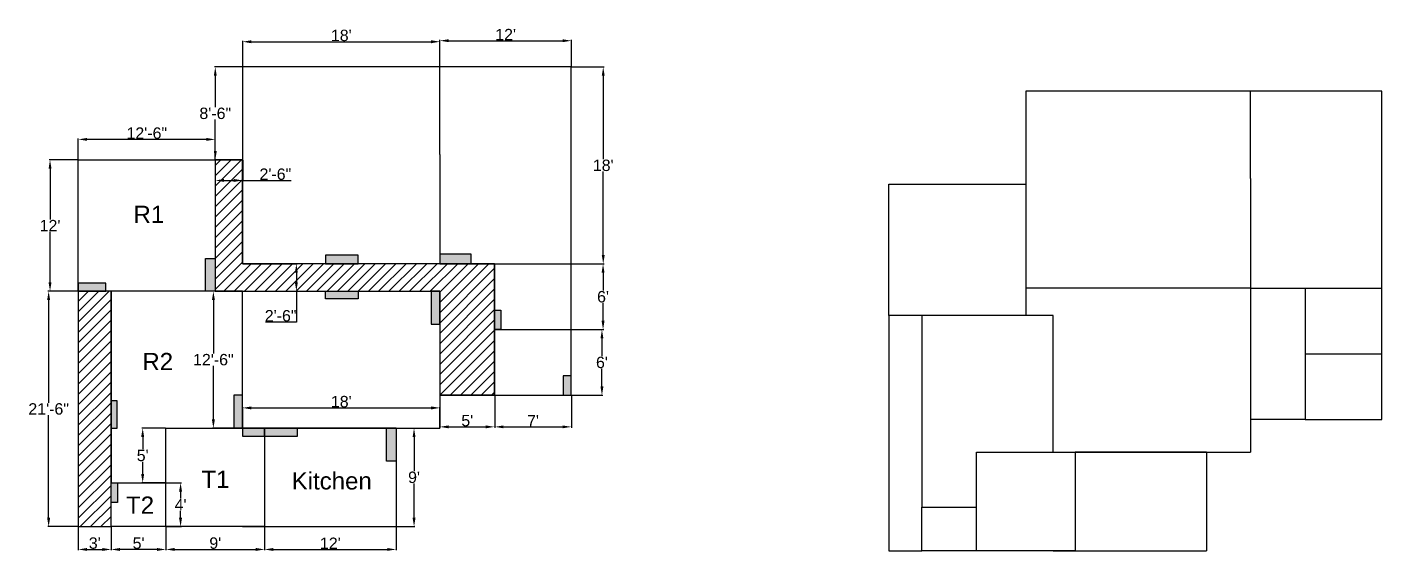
# Model space of a CAD drawing. Header units: feet. Extents: x 122 to 11882, y 109 to 909.
# Drawn here: x 122 to 1606, y 109 to 683 of the extents above; entities that cross this region are included whole.
import ezdxf

# ---------------------------------------------------------------- set-up
doc = ezdxf.new("R2010")
doc.units = ezdxf.units.FT
doc.header["$MEASUREMENT"] = 0
doc.styles.get("Standard").update_dxf_attribs({"font": 'arial.ttf'})
doc.dimstyles.new('base', dxfattribs={"dimscale": 5, "dimtxt": 2.5, "dimasz": 1.9375, "dimexe": 0.18, "dimexo": 0.0625, "dimgap": 0.09, "dimtad": 1, "dimtih": 1, "dimtoh": 1, "dimzin": 0, "dimdsep": 46, "dimlunit": 4, "dimtxsty": 'Standard', "dimcen": 0.09, "dimclrd": 3, "dimclre": 2, "dimclrt": 4, "dimadec": 0, "dimazin": 0, "dimtfac": 1, "dimtofl": 0, "dimtmove": 0, "dimatfit": 3, "dimfxl": 1, "dimtfillclr": 1, "dimtolj": 1, "dimtzin": 0, "dimarcsym": 0})

# ---------------------------------------------------------------- blocks, each defined once
blk = doc.blocks.new('*D70')
at = {"color": 2, "lineweight": -2, "transparency": 16777216}
for p, q in [((357.8, 639.9), (357.8, 668.1)), ((573.8, 639.9), (573.8, 668.1))]:
    blk.add_line(p, q, dxfattribs=at)
at = {"color": 3, "lineweight": -2, "transparency": 16777216}
blk.add_line((367.4, 667.2), (564.1, 667.2), dxfattribs=at)
at = {"color": 3, "transparency": 16777216}
for points in [[(367.4, 668.8), (367.4, 665.5), (357.8, 667.2)], [(564.1, 668.8), (564.1, 665.5), (573.8, 667.2)]]:
    blk.add_solid(points, dxfattribs=at)
at = {"layer": 'Defpoints', "color": 0, "transparency": 16777216}
for p in [(573.8, 667.2), (357.8, 639.6), (573.8, 639.6)]:
    blk.add_point(p, dxfattribs=at)
at = {"color": 4, "transparency": 16777216, "insert": (465.8, 674), "char_height": 12.5, "attachment_point": 5}
blk.add_mtext("\\A1;18'", dxfattribs=at)
blk = doc.blocks.new('*D71')
at = {"color": 2, "lineweight": -2, "transparency": 16777216}
for p, q in [((573.8, 639.9), (573.8, 669.2)), ((717.8, 639.9), (717.8, 669.2))]:
    blk.add_line(p, q, dxfattribs=at)
at = {"color": 3, "lineweight": -2, "transparency": 16777216}
blk.add_line((583.4, 668.3), (708.1, 668.3), dxfattribs=at)
at = {"color": 3, "transparency": 16777216}
for points in [[(583.4, 669.9), (583.4, 666.7), (573.8, 668.3)], [(708.1, 669.9), (708.1, 666.7), (717.8, 668.3)]]:
    blk.add_solid(points, dxfattribs=at)
at = {"layer": 'Defpoints', "color": 0, "transparency": 16777216}
for p in [(717.8, 668.3), (573.8, 639.6), (717.8, 639.6)]:
    blk.add_point(p, dxfattribs=at)
at = {"color": 4, "transparency": 16777216, "insert": (645.8, 675), "char_height": 12.5, "attachment_point": 5}
blk.add_mtext("\\A1;12'", dxfattribs=at)
blk = doc.blocks.new('*D72')
at = {"color": 2, "lineweight": -2, "transparency": 16777216}
for p, q in [((718.1, 639.6), (753.6, 639.6)), ((718.1, 423.6), (753.6, 423.6))]:
    blk.add_line(p, q, dxfattribs=at)
at = {"color": 3, "lineweight": -2, "transparency": 16777216}
for p, q in [((752.7, 629.9), (752.7, 538.4)), ((752.7, 433.3), (752.7, 524.8))]:
    blk.add_line(p, q, dxfattribs=at)
at = {"color": 3, "transparency": 16777216}
for points in [[(751.1, 629.9), (754.3, 629.9), (752.7, 639.6)], [(751.1, 433.3), (754.3, 433.3), (752.7, 423.6)]]:
    blk.add_solid(points, dxfattribs=at)
at = {"layer": 'Defpoints', "color": 0, "transparency": 16777216}
for p in [(717.8, 639.6), (717.8, 423.6), (752.7, 423.6)]:
    blk.add_point(p, dxfattribs=at)
at = {"color": 4, "transparency": 16777216, "insert": (752.7, 531.6), "char_height": 12.5, "attachment_point": 5}
blk.add_mtext("\\A1;18'", dxfattribs=at)
blk = doc.blocks.new('*D73')
at = {"color": 2, "lineweight": -2, "transparency": 16777216}
for p, q in [((718.1, 423.6), (753.4, 423.6)), ((718.1, 351.6), (753.4, 351.6))]:
    blk.add_line(p, q, dxfattribs=at)
at = {"color": 3, "lineweight": -2, "transparency": 16777216}
for p, q in [((752.5, 413.9), (752.5, 394.4)), ((752.5, 361.3), (752.5, 380.8))]:
    blk.add_line(p, q, dxfattribs=at)
at = {"color": 3, "transparency": 16777216}
for points in [[(750.9, 413.9), (754.1, 413.9), (752.5, 423.6)], [(750.9, 361.3), (754.1, 361.3), (752.5, 351.6)]]:
    blk.add_solid(points, dxfattribs=at)
at = {"layer": 'Defpoints', "color": 0, "transparency": 16777216}
for p in [(717.8, 423.6), (717.8, 351.6), (752.5, 351.6)]:
    blk.add_point(p, dxfattribs=at)
at = {"color": 4, "transparency": 16777216, "insert": (752.5, 387.6), "char_height": 12.5, "attachment_point": 5}
blk.add_mtext("\\A1;6'", dxfattribs=at)
blk = doc.blocks.new('*D74')
at = {"color": 2, "lineweight": -2, "transparency": 16777216}
for p, q in [((718.1, 351.6), (752.2, 351.6)), ((718.1, 279.6), (752.2, 279.6))]:
    blk.add_line(p, q, dxfattribs=at)
at = {"color": 3, "lineweight": -2, "transparency": 16777216}
for p, q in [((751.3, 341.9), (751.3, 322.4)), ((751.3, 289.3), (751.3, 308.8))]:
    blk.add_line(p, q, dxfattribs=at)
at = {"color": 3, "transparency": 16777216}
for points in [[(749.7, 341.9), (752.9, 341.9), (751.3, 351.6)], [(749.7, 289.3), (752.9, 289.3), (751.3, 279.6)]]:
    blk.add_solid(points, dxfattribs=at)
at = {"layer": 'Defpoints', "color": 0, "transparency": 16777216}
for p in [(717.8, 351.6), (717.8, 279.6), (751.3, 279.6)]:
    blk.add_point(p, dxfattribs=at)
at = {"color": 4, "transparency": 16777216, "insert": (751.3, 315.6), "char_height": 12.5, "attachment_point": 5}
blk.add_mtext("\\A1;6'", dxfattribs=at)
blk = doc.blocks.new('*D75')
at = {"color": 2, "lineweight": -2, "transparency": 16777216}
for p, q in [((633.8, 279.3), (633.8, 244.1)), ((717.8, 279.3), (717.8, 244.1))]:
    blk.add_line(p, q, dxfattribs=at)
at = {"color": 3, "lineweight": -2, "transparency": 16777216}
blk.add_line((643.4, 245), (708.1, 245), dxfattribs=at)
at = {"color": 3, "transparency": 16777216}
for points in [[(643.4, 246.6), (643.4, 243.4), (633.8, 245)], [(708.1, 246.6), (708.1, 243.4), (717.8, 245)]]:
    blk.add_solid(points, dxfattribs=at)
at = {"layer": 'Defpoints', "color": 0, "transparency": 16777216}
for p in [(633.8, 279.6), (717.8, 279.6), (717.8, 245)]:
    blk.add_point(p, dxfattribs=at)
at = {"color": 4, "transparency": 16777216, "insert": (675.8, 251.7), "char_height": 12.5, "attachment_point": 5}
blk.add_mtext("\\A1;7'", dxfattribs=at)
blk = doc.blocks.new('*D76')
at = {"color": 2, "lineweight": -2, "transparency": 16777216}
for p, q in [((357.4, 639.6), (326.9, 639.6)), ((357.4, 537.6), (326.9, 537.6))]:
    blk.add_line(p, q, dxfattribs=at)
at = {"color": 3, "lineweight": -2, "transparency": 16777216}
for p, q in [((327.8, 629.9), (327.8, 595.4)), ((327.8, 547.3), (327.8, 581.8))]:
    blk.add_line(p, q, dxfattribs=at)
at = {"color": 3, "transparency": 16777216}
for points in [[(326.2, 629.9), (329.4, 629.9), (327.8, 639.6)], [(326.2, 547.3), (329.4, 547.3), (327.8, 537.6)]]:
    blk.add_solid(points, dxfattribs=at)
at = {"layer": 'Defpoints', "color": 0, "transparency": 16777216}
for p in [(357.8, 639.6), (327.8, 537.6), (357.8, 537.6)]:
    blk.add_point(p, dxfattribs=at)
at = {"color": 4, "transparency": 16777216, "insert": (327.8, 588.6), "char_height": 12.5, "attachment_point": 5}
blk.add_mtext('\\A1;8\'-6"', dxfattribs=at)
blk = doc.blocks.new('*D77')
at = {"color": 2, "lineweight": -2, "transparency": 16777216}
for p, q in [((177.4, 537.6), (145.9, 537.6)), ((177.4, 393.6), (145.9, 393.6))]:
    blk.add_line(p, q, dxfattribs=at)
at = {"color": 3, "lineweight": -2, "transparency": 16777216}
for p, q in [((146.8, 527.9), (146.8, 472.3)), ((146.8, 403.3), (146.8, 458.9))]:
    blk.add_line(p, q, dxfattribs=at)
at = {"color": 3, "transparency": 16777216}
for points in [[(145.2, 527.9), (148.4, 527.9), (146.8, 537.6)], [(145.2, 403.3), (148.4, 403.3), (146.8, 393.6)]]:
    blk.add_solid(points, dxfattribs=at)
at = {"layer": 'Defpoints', "color": 0, "transparency": 16777216}
for p in [(177.8, 537.6), (146.8, 393.6), (177.8, 393.6)]:
    blk.add_point(p, dxfattribs=at)
at = {"color": 4, "transparency": 16777216, "insert": (146.8, 465.6), "char_height": 12.5, "attachment_point": 5}
blk.add_mtext("\\A1;12'", dxfattribs=at)
blk = doc.blocks.new('*D78')
at = {"color": 2, "lineweight": -2, "transparency": 16777216}
for p, q in [((177.8, 537.9), (177.8, 561)), ((327.8, 537.9), (327.8, 561))]:
    blk.add_line(p, q, dxfattribs=at)
at = {"color": 3, "lineweight": -2, "transparency": 16777216}
blk.add_line((318.1, 560.1), (187.4, 560.1), dxfattribs=at)
at = {"color": 3, "transparency": 16777216}
for points in [[(187.4, 561.7), (187.4, 558.5), (177.8, 560.1)], [(318.1, 561.7), (318.1, 558.5), (327.8, 560.1)]]:
    blk.add_solid(points, dxfattribs=at)
at = {"layer": 'Defpoints', "color": 0, "transparency": 16777216}
for p in [(177.8, 560.1), (177.8, 537.6), (327.8, 537.6)]:
    blk.add_point(p, dxfattribs=at)
at = {"color": 4, "transparency": 16777216, "insert": (252.8, 566.9), "char_height": 12.5, "attachment_point": 5}
blk.add_mtext('\\A1;12\'-6"', dxfattribs=at)
blk = doc.blocks.new('*D79')
at = {"color": 2, "lineweight": -2, "transparency": 16777216}
for p, q in [((177.4, 393.6), (144.4, 393.6)), ((177.4, 135.6), (144.4, 135.6))]:
    blk.add_line(p, q, dxfattribs=at)
at = {"color": 3, "lineweight": -2, "transparency": 16777216}
for p, q in [((145.3, 383.9), (145.3, 271.4)), ((145.3, 145.3), (145.3, 257.8))]:
    blk.add_line(p, q, dxfattribs=at)
at = {"color": 3, "transparency": 16777216}
for points in [[(143.6, 383.9), (146.9, 383.9), (145.3, 393.6)], [(143.6, 145.3), (146.9, 145.3), (145.3, 135.6)]]:
    blk.add_solid(points, dxfattribs=at)
at = {"layer": 'Defpoints', "color": 0, "transparency": 16777216}
for p in [(177.8, 393.6), (145.3, 135.6), (177.8, 135.6)]:
    blk.add_point(p, dxfattribs=at)
at = {"color": 4, "transparency": 16777216, "insert": (145.3, 264.6), "char_height": 12.5, "attachment_point": 5}
blk.add_mtext('\\A1;21\'-6"', dxfattribs=at)
blk = doc.blocks.new('*D80')
at = {"color": 2, "lineweight": -2, "transparency": 16777216}
for p, q in [((357.4, 393.6), (324.8, 393.6)), ((357.4, 243.6), (324.8, 243.6))]:
    blk.add_line(p, q, dxfattribs=at)
at = {"color": 3, "lineweight": -2, "transparency": 16777216}
for p, q in [((325.7, 383.9), (325.7, 325.4)), ((325.7, 253.3), (325.7, 311.8))]:
    blk.add_line(p, q, dxfattribs=at)
at = {"color": 3, "transparency": 16777216}
for points in [[(324.1, 383.9), (327.4, 383.9), (325.7, 393.6)], [(324.1, 253.3), (327.4, 253.3), (325.7, 243.6)]]:
    blk.add_solid(points, dxfattribs=at)
at = {"layer": 'Defpoints', "color": 0, "transparency": 16777216}
for p in [(357.8, 393.6), (325.7, 243.6), (357.8, 243.6)]:
    blk.add_point(p, dxfattribs=at)
at = {"color": 4, "transparency": 16777216, "insert": (325.7, 318.6), "char_height": 12.5, "attachment_point": 5}
blk.add_mtext('\\A1;12\'-6"', dxfattribs=at)
blk = doc.blocks.new('*D81')
at = {"color": 2, "lineweight": -2, "transparency": 16777216}
for p, q in [((273.4, 243.6), (247.4, 243.6)), ((273.4, 183.6), (247.4, 183.6))]:
    blk.add_line(p, q, dxfattribs=at)
at = {"color": 3, "lineweight": -2, "transparency": 16777216}
for p, q in [((248.3, 233.9), (248.3, 220.4)), ((248.3, 193.3), (248.3, 206.8))]:
    blk.add_line(p, q, dxfattribs=at)
at = {"color": 3, "transparency": 16777216}
for points in [[(246.6, 233.9), (249.9, 233.9), (248.3, 243.6)], [(246.6, 193.3), (249.9, 193.3), (248.3, 183.6)]]:
    blk.add_solid(points, dxfattribs=at)
at = {"layer": 'Defpoints', "color": 0, "transparency": 16777216}
for p in [(273.8, 243.6), (248.3, 183.6), (273.8, 183.6)]:
    blk.add_point(p, dxfattribs=at)
at = {"color": 4, "transparency": 16777216, "insert": (248.3, 213.6), "char_height": 12.5, "attachment_point": 5}
blk.add_mtext("\\A1;5'", dxfattribs=at)
blk = doc.blocks.new('*D82')
at = {"color": 2, "lineweight": -2, "transparency": 16777216}
for p, q in [((213.8, 135.3), (213.8, 109.7)), ((273.8, 135.3), (273.8, 109.7))]:
    blk.add_line(p, q, dxfattribs=at)
at = {"color": 3, "lineweight": -2, "transparency": 16777216}
blk.add_line((264.1, 110.6), (223.4, 110.6), dxfattribs=at)
at = {"color": 3, "transparency": 16777216}
for points in [[(223.4, 112.2), (223.4, 109), (213.8, 110.6)], [(264.1, 112.2), (264.1, 109), (273.8, 110.6)]]:
    blk.add_solid(points, dxfattribs=at)
at = {"layer": 'Defpoints', "color": 0, "transparency": 16777216}
for p in [(213.8, 135.6), (273.8, 135.6), (213.8, 110.6)]:
    blk.add_point(p, dxfattribs=at)
at = {"color": 4, "transparency": 16777216, "insert": (243.8, 117.4), "char_height": 12.5, "attachment_point": 5}
blk.add_mtext("\\A1;5'", dxfattribs=at)
blk = doc.blocks.new('*D83')
at = {"color": 2, "lineweight": -2, "transparency": 16777216}
for p, q in [((177.8, 135.3), (177.8, 109.7)), ((213.8, 135.3), (213.8, 109.7))]:
    blk.add_line(p, q, dxfattribs=at)
at = {"color": 3, "lineweight": -2, "transparency": 16777216}
blk.add_line((187.4, 110.6), (204.1, 110.6), dxfattribs=at)
at = {"color": 3, "transparency": 16777216}
for points in [[(187.4, 112.2), (187.4, 109), (177.8, 110.6)], [(204.1, 112.2), (204.1, 109), (213.8, 110.6)]]:
    blk.add_solid(points, dxfattribs=at)
at = {"layer": 'Defpoints', "color": 0, "transparency": 16777216}
for p in [(177.8, 135.6), (213.8, 135.6), (213.8, 110.6)]:
    blk.add_point(p, dxfattribs=at)
at = {"color": 4, "transparency": 16777216, "insert": (195.8, 117.5), "char_height": 12.5, "attachment_point": 5}
blk.add_mtext("\\A1;3'", dxfattribs=at)
blk = doc.blocks.new('*D84')
at = {"color": 2, "lineweight": -2, "transparency": 16777216}
for p, q in [((274.1, 183.6), (290.7, 183.6)), ((274.1, 135.6), (290.7, 135.6))]:
    blk.add_line(p, q, dxfattribs=at)
at = {"color": 3, "lineweight": -2, "transparency": 16777216}
for p, q in [((289.8, 173.9), (289.8, 166.3)), ((289.8, 145.3), (289.8, 152.9))]:
    blk.add_line(p, q, dxfattribs=at)
at = {"color": 3, "transparency": 16777216}
for points in [[(288.1, 173.9), (291.4, 173.9), (289.8, 183.6)], [(288.1, 145.3), (291.4, 145.3), (289.8, 135.6)]]:
    blk.add_solid(points, dxfattribs=at)
at = {"layer": 'Defpoints', "color": 0, "transparency": 16777216}
for p in [(273.8, 183.6), (273.8, 135.6), (289.8, 135.6)]:
    blk.add_point(p, dxfattribs=at)
at = {"color": 4, "transparency": 16777216, "insert": (289.8, 159.6), "char_height": 12.5, "attachment_point": 5}
blk.add_mtext("\\A1;4'", dxfattribs=at)
blk = doc.blocks.new('*D85')
at = {"color": 2, "lineweight": -2, "transparency": 16777216}
for p, q in [((273.8, 135.3), (273.8, 109.7)), ((381.8, 135.3), (381.8, 109.7))]:
    blk.add_line(p, q, dxfattribs=at)
at = {"color": 3, "lineweight": -2, "transparency": 16777216}
blk.add_line((283.4, 110.6), (372.1, 110.6), dxfattribs=at)
at = {"color": 3, "transparency": 16777216}
for points in [[(283.4, 112.3), (283.4, 109), (273.8, 110.6)], [(372.1, 112.3), (372.1, 109), (381.8, 110.6)]]:
    blk.add_solid(points, dxfattribs=at)
at = {"layer": 'Defpoints', "color": 0, "transparency": 16777216}
for p in [(273.8, 135.6), (381.8, 135.6), (381.8, 110.6)]:
    blk.add_point(p, dxfattribs=at)
at = {"color": 4, "transparency": 16777216, "insert": (327.8, 117.5), "char_height": 12.5, "attachment_point": 5}
blk.add_mtext("\\A1;9'", dxfattribs=at)
blk = doc.blocks.new('*D86')
at = {"color": 2, "lineweight": -2, "transparency": 16777216}
for p, q in [((381.8, 135.3), (381.8, 109.7)), ((525.8, 135.3), (525.8, 109.7))]:
    blk.add_line(p, q, dxfattribs=at)
at = {"color": 3, "lineweight": -2, "transparency": 16777216}
blk.add_line((391.4, 110.6), (516.1, 110.6), dxfattribs=at)
at = {"color": 3, "transparency": 16777216}
for points in [[(391.4, 112.2), (391.4, 109), (381.8, 110.6)], [(516.1, 112.2), (516.1, 109), (525.8, 110.6)]]:
    blk.add_solid(points, dxfattribs=at)
at = {"layer": 'Defpoints', "color": 0, "transparency": 16777216}
for p in [(381.8, 135.6), (525.8, 135.6), (525.8, 110.6)]:
    blk.add_point(p, dxfattribs=at)
at = {"color": 4, "transparency": 16777216, "insert": (453.8, 117.4), "char_height": 12.5, "attachment_point": 5}
blk.add_mtext("\\A1;12'", dxfattribs=at)
blk = doc.blocks.new('*D87')
at = {"color": 2, "lineweight": -2, "transparency": 16777216}
for p, q in [((526.1, 243.6), (546.4, 243.6)), ((526.1, 135.6), (546.4, 135.6))]:
    blk.add_line(p, q, dxfattribs=at)
at = {"color": 3, "lineweight": -2, "transparency": 16777216}
for p, q in [((545.5, 233.9), (545.5, 196.4)), ((545.5, 145.3), (545.5, 182.8))]:
    blk.add_line(p, q, dxfattribs=at)
at = {"color": 3, "transparency": 16777216}
for points in [[(543.9, 233.9), (547.1, 233.9), (545.5, 243.6)], [(543.9, 145.3), (547.1, 145.3), (545.5, 135.6)]]:
    blk.add_solid(points, dxfattribs=at)
at = {"layer": 'Defpoints', "color": 0, "transparency": 16777216}
for p in [(525.8, 243.6), (525.8, 135.6), (545.5, 135.6)]:
    blk.add_point(p, dxfattribs=at)
at = {"color": 4, "transparency": 16777216, "insert": (545.5, 189.6), "char_height": 12.5, "attachment_point": 5}
blk.add_mtext("\\A1;9'", dxfattribs=at)
blk = doc.blocks.new('*D88')
at = {"color": 2, "lineweight": -2, "transparency": 16777216}
for p, q in [((357.8, 243.9), (357.8, 266.7)), ((573.8, 243.9), (573.8, 266.7))]:
    blk.add_line(p, q, dxfattribs=at)
at = {"color": 3, "lineweight": -2, "transparency": 16777216}
blk.add_line((367.4, 265.8), (564.1, 265.8), dxfattribs=at)
at = {"color": 3, "transparency": 16777216}
for points in [[(367.4, 267.4), (367.4, 264.1), (357.8, 265.8)], [(564.1, 267.4), (564.1, 264.1), (573.8, 265.8)]]:
    blk.add_solid(points, dxfattribs=at)
at = {"layer": 'Defpoints', "color": 0, "transparency": 16777216}
for p in [(573.8, 265.8), (357.8, 243.6), (573.8, 243.6)]:
    blk.add_point(p, dxfattribs=at)
at = {"color": 4, "transparency": 16777216, "insert": (465.8, 272.6), "char_height": 12.5, "attachment_point": 5}
blk.add_mtext("\\A1;18'", dxfattribs=at)
blk = doc.blocks.new('*D112')
at = {"color": 2, "lineweight": -2, "transparency": 16777216}
for p, q in [((573.8, 279.3), (573.8, 244.1)), ((633.8, 279.3), (633.8, 244.1))]:
    blk.add_line(p, q, dxfattribs=at)
at = {"color": 3, "lineweight": -2, "transparency": 16777216}
blk.add_line((583.4, 245), (624.1, 245), dxfattribs=at)
at = {"color": 3, "transparency": 16777216}
for points in [[(583.4, 246.6), (583.4, 243.4), (573.8, 245)], [(624.1, 246.6), (624.1, 243.4), (633.8, 245)]]:
    blk.add_solid(points, dxfattribs=at)
at = {"layer": 'Defpoints', "color": 0, "transparency": 16777216}
for p in [(573.8, 279.6), (633.8, 279.6), (633.8, 245)]:
    blk.add_point(p, dxfattribs=at)
at = {"color": 4, "transparency": 16777216, "insert": (603.8, 251.8), "char_height": 12.5, "attachment_point": 5}
blk.add_mtext("\\A1;5'", dxfattribs=at)
blk = doc.blocks.new('*D113')
at = {"color": 2, "lineweight": -2, "transparency": 16777216}
for p, q in [((358.1, 423.6), (417.5, 423.6)), ((358.1, 393.6), (417.5, 393.6))]:
    blk.add_line(p, q, dxfattribs=at)
at = {"color": 3, "lineweight": -2, "transparency": 16777216}
for p, q in [((416.6, 413.9), (416.6, 403.3)), ((416.6, 393.6), (416.6, 359.9)), ((416.6, 359.9), (382.7, 359.9))]:
    blk.add_line(p, q, dxfattribs=at)
at = {"color": 3, "transparency": 16777216}
for points in [[(415, 413.9), (418.2, 413.9), (416.6, 423.6)], [(415, 403.3), (418.2, 403.3), (416.6, 393.6)]]:
    blk.add_solid(points, dxfattribs=at)
at = {"layer": 'Defpoints', "color": 0, "transparency": 16777216}
for p in [(357.8, 423.6), (357.8, 393.6), (416.6, 393.6)]:
    blk.add_point(p, dxfattribs=at)
at = {"color": 4, "transparency": 16777216, "insert": (399.4, 366.7), "char_height": 12.5, "attachment_point": 5}
blk.add_mtext('\\A1;2\'-6"', dxfattribs=at)
blk = doc.blocks.new('*D114')
at = {"color": 2, "lineweight": -2, "transparency": 16777216}
for p, q in [((327.8, 537.3), (327.8, 514.2)), ((357.8, 537.3), (357.8, 514.2))]:
    blk.add_line(p, q, dxfattribs=at)
at = {"color": 3, "lineweight": -2, "transparency": 16777216}
for p, q in [((337.5, 515.1), (348.1, 515.1)), ((357.8, 515.1), (410.8, 515.1))]:
    blk.add_line(p, q, dxfattribs=at)
at = {"color": 3, "transparency": 16777216}
for points in [[(337.5, 516.7), (337.5, 513.5), (327.8, 515.1)], [(348.1, 516.7), (348.1, 513.5), (357.8, 515.1)]]:
    blk.add_solid(points, dxfattribs=at)
at = {"layer": 'Defpoints', "color": 0, "transparency": 16777216}
for p in [(327.8, 537.6), (357.8, 537.6), (327.8, 515.1)]:
    blk.add_point(p, dxfattribs=at)
at = {"color": 4, "transparency": 16777216, "insert": (393.6, 521.9), "char_height": 12.5, "attachment_point": 5}
blk.add_mtext('\\A1;2\'-6"', dxfattribs=at)

msp = doc.modelspace()

# ---------------------------------------------------------------- hatches: boundary and pattern name
h = msp.add_hatch()
h.set_pattern_fill('_USER', color=256, scale=8, angle=45, style=0, pattern_type=0)
h.set_pattern_definition([(45, (0, 0), (-5.656854, 5.656854), [])])
h.paths.add_polyline_path([(357.752, 537.603), (327.752, 537.603), (327.752, 393.603), (357.752, 393.603), (573.752, 393.603), (573.752, 279.603), (633.752, 279.603), (633.752, 423.603), (573.752, 423.603), (357.752, 423.603)])
h = msp.add_hatch(color=256)
h.set_gradient(color1=(0, 0, 255), color2=(255, 255, 0))
h.paths.add_polyline_path([(484.339, 423.603), (484.339, 433.073), (448.383, 433.073), (448.383, 423.603)])
h = msp.add_hatch(color=256)
h.set_gradient(color1=(0, 0, 255), color2=(255, 255, 0))
h.paths.add_polyline_path([(573.752, 434.239), (573.752, 423.603), (608.145, 423.603), (608.145, 434.239)])
h = msp.add_hatch(color=256)
h.set_gradient(color1=(0, 0, 255), color2=(255, 255, 0))
h.paths.add_polyline_path([(316.92, 393.603), (327.752, 393.603), (327.752, 429.659), (316.92, 429.659)])
h = msp.add_hatch(color=256)
h.set_gradient(color1=(0, 0, 255), color2=(255, 255, 0))
h.paths.add_polyline_path([(177.752, 402.658), (177.752, 393.603), (207.752, 393.603), (207.752, 402.658)])
h = msp.add_hatch()
h.set_pattern_fill('_USER', color=256, scale=8, angle=45, pattern_type=0)
h.set_pattern_definition([(45, (213.752, 135.603), (-5.65685, 5.65685), [])])
h.paths.add_polyline_path([(213.752, 393.603), (177.752, 393.603), (177.752, 135.603), (213.752, 135.603), (213.752, 183.603)])
h = msp.add_hatch(color=256)
h.set_gradient(color1=(0, 0, 255), color2=(255, 255, 0))
h.paths.add_polyline_path([(448.383, 393.603), (448.383, 385.402), (484.339, 385.402), (484.339, 393.603)])
h = msp.add_hatch(color=256)
h.set_gradient(color1=(0, 0, 255), color2=(255, 255, 0))
h.paths.add_polyline_path([(564.075, 357.645), (573.752, 357.645), (573.752, 393.603), (564.075, 393.603)])
h = msp.add_hatch(color=256)
h.set_gradient(color1=(0, 0, 255), color2=(255, 255, 0))
h.paths.add_polyline_path([(633.752, 351.603), (640.667, 351.603), (640.667, 373.101), (633.752, 373.101)])
h = msp.add_hatch(color=256)
h.set_gradient(color1=(0, 0, 255), color2=(255, 255, 0))
h.paths.add_polyline_path([(717.752, 301.101), (708.736, 301.101), (708.736, 279.603), (717.752, 279.603)])
h = msp.add_hatch(color=256)
h.set_gradient(color1=(0, 0, 255), color2=(255, 255, 0))
h.paths.add_polyline_path([(213.752, 243.603), (220.427, 243.603), (220.427, 273.684), (213.752, 273.684)])
h = msp.add_hatch(color=256)
h.set_gradient(color1=(0, 0, 255), color2=(255, 255, 0))
h.paths.add_polyline_path([(357.752, 279.659), (348.282, 279.659), (348.282, 243.603), (357.752, 243.603)])
h = msp.add_hatch(color=256)
h.set_gradient(color1=(0, 0, 255), color2=(255, 255, 0))
h.paths.add_polyline_path([(357.752, 243.603), (357.752, 234.824), (381.752, 234.824), (381.752, 243.603)])
h = msp.add_hatch(color=256)
h.set_gradient(color1=(0, 0, 255), color2=(255, 255, 0))
h.paths.add_polyline_path([(417.858, 234.8), (417.858, 243.603), (381.752, 243.603), (381.752, 234.8)])
h = msp.add_hatch(color=256)
h.set_gradient(color1=(0, 0, 255), color2=(255, 255, 0))
h.paths.add_polyline_path([(525.752, 243.603), (515.401, 243.603), (515.401, 207.496), (525.752, 207.496)])
h = msp.add_hatch(color=256)
h.set_gradient(color1=(0, 0, 255), color2=(255, 255, 0))
h.paths.add_polyline_path([(213.752, 162.104), (220.667, 162.104), (220.667, 183.603), (213.752, 183.603)])

# ---------------------------------------------------------------- linework, layer by layer
for p, q in [((717.752, 639.603), (357.752, 639.603)), ((357.752, 639.603), (357.752, 543.603)), ((573.752, 543.603), (573.752, 639.603)), ((717.752, 279.603), (717.752, 639.603)), ((1605.543, 613.142), (1215.543, 613.142)), ((1215.543, 613.142), (1215.543, 511.142)), ((1461.543, 517.142), (1461.543, 613.142)), ((1605.543, 253.142), (1605.543, 613.142)), ((177.752, 393.603), (177.752, 537.603)), ((177.752, 537.603), (327.752, 537.603)), ((327.752, 537.603), (327.752, 393.603)), ((327.752, 537.603), (357.752, 537.603)), ((357.752, 543.603), (357.752, 423.603)), ((573.752, 543.603), (573.752, 423.603)), ((1065.543, 367.142), (1065.543, 511.142)), ((1065.543, 511.142), (1215.543, 511.142)), ((1215.543, 511.142), (1215.543, 367.142)), ((1461.543, 517.142), (1461.543, 397.142)), ((573.752, 423.603), (357.752, 423.603)), ((573.752, 423.603), (717.752, 423.603)), ((633.752, 423.603), (633.752, 279.603)), ((357.752, 393.603), (177.752, 393.603)), ((177.752, 393.603), (177.752, 135.603)), ((213.752, 393.603), (213.752, 183.603)), ((357.752, 243.603), (357.752, 393.603)), ((357.752, 393.603), (573.752, 393.603)), ((573.752, 393.603), (573.752, 243.603)), ((1461.543, 397.142), (1215.543, 397.142)), ((1461.543, 397.142), (1605.543, 397.142)), ((1461.543, 397.142), (1461.543, 217.142)), ((1521.543, 397.142), (1521.543, 253.142)), ((1245.543, 367.142), (1065.543, 367.142)), ((1065.543, 367.142), (1065.543, 109.142)), ((1101.543, 367.142), (1101.543, 157.142)), ((1245.543, 217.142), (1245.543, 367.142)), ((633.752, 351.603), (717.752, 351.603)), ((1521.543, 325.142), (1605.543, 325.142)), ((633.752, 279.603), (573.752, 279.603)), ((633.752, 279.603), (717.752, 279.603)), ((1521.543, 253.142), (1461.543, 253.142)), ((1521.543, 253.142), (1605.543, 253.142)), ((273.752, 135.603), (273.752, 243.603)), ((273.752, 243.603), (381.752, 243.603)), ((357.752, 243.603), (525.752, 243.603)), ((525.752, 243.603), (381.752, 243.603)), ((381.752, 243.603), (381.752, 135.603)), ((525.752, 243.603), (525.752, 135.603)), ((525.752, 243.603), (573.752, 243.603)), ((1161.543, 109.142), (1161.543, 217.142)), ((1161.543, 217.142), (1269.543, 217.142)), ((1245.543, 217.142), (1413.543, 217.142)), ((1413.543, 217.142), (1269.543, 217.142)), ((1269.543, 217.142), (1269.543, 109.142)), ((1413.543, 217.142), (1413.543, 109.142)), ((1413.543, 217.142), (1461.543, 217.142)), ((213.752, 135.603), (213.752, 183.603)), ((213.752, 183.603), (273.752, 183.603)), ((1101.543, 109.142), (1101.543, 157.142)), ((1101.543, 157.142), (1161.543, 157.142)), ((177.752, 135.603), (213.752, 135.603)), ((273.752, 135.603), (213.752, 135.603)), ((381.752, 135.603), (273.752, 135.603)), ((357.752, 135.603), (525.752, 135.603)), ((1065.543, 109.142), (1101.543, 109.142)), ((1161.543, 109.142), (1101.543, 109.142)), ((1269.543, 109.142), (1161.543, 109.142)), ((1245.543, 109.142), (1413.543, 109.142))]:
    msp.add_line(p, q)
for points in [[(357.752, 537.603), (327.752, 537.603), (327.752, 393.603), (357.752, 393.603), (573.752, 393.603), (573.752, 279.603), (633.752, 279.603), (633.752, 423.603), (573.752, 423.603), (357.752, 423.603), (357.752, 537.603)], [(448.383, 433.073), (448.383, 423.603), (484.339, 423.603), (484.339, 433.073)], [(573.752, 423.603), (608.145, 423.603), (608.145, 434.239), (573.752, 434.239)], [(327.752, 393.603), (316.92, 393.603), (316.92, 429.659), (327.752, 429.659)], [(177.752, 393.603), (207.752, 393.603), (207.752, 402.658), (177.752, 402.658)], [(213.752, 393.603), (177.752, 393.603), (177.752, 135.603), (213.752, 135.603), (213.752, 183.603), (213.752, 393.603)], [(448.383, 385.402), (448.383, 393.603), (484.339, 393.603), (484.339, 385.402)], [(573.752, 393.603), (564.075, 393.603), (564.075, 357.645), (573.752, 357.645)], [(633.752, 373.101), (640.667, 373.101), (640.667, 351.603), (633.752, 351.603)], [(717.752, 301.101), (708.736, 301.101), (708.736, 279.603), (717.752, 279.603)], [(213.752, 243.603), (220.427, 243.603), (220.427, 273.684), (213.752, 273.684)], [(348.282, 243.603), (357.752, 243.603), (357.752, 279.659), (348.282, 279.659)], [(381.752, 243.603), (357.752, 243.603), (357.752, 234.824), (381.752, 234.824)], [(381.752, 243.603), (381.752, 234.8), (417.858, 234.8), (417.858, 243.603)], [(515.401, 243.603), (525.752, 243.603), (525.752, 207.496), (515.401, 207.496)], [(213.752, 183.603), (220.667, 183.603), (220.667, 162.104), (213.752, 162.104)]]:
    msp.add_lwpolyline(points, close=True)

# ---------------------------------------------------------------- texts
for s, p in [('R1', (238.225, 468.582)), ('R2', (247.931, 307.243)), ('T1', (312.578, 178.109)), ('Kitchen', (411.431, 176.359)), ('T2', (230.042, 149.79))]:
    msp.add_text(s, height=18.8435).set_placement(p)

# ---------------------------------------------------------------- dimensions: what is measured, and where the dimension line sits
for base, p1, p2, picture, middle in [((717.752, 668.314), (573.752, 639.603), (717.752, 639.603), '*D71', (645.752, 675.04)), ((573.752, 667.154), (357.752, 639.603), (573.752, 639.603), '*D70', (465.752, 673.986)), ((177.752, 560.083), (327.752, 537.603), (177.752, 537.603), '*D78', (252.752, 566.915)), ((573.752, 265.751), (357.752, 243.603), (573.752, 243.603), '*D88', (465.752, 272.583)), ((633.752, 244.977), (573.752, 279.603), (633.752, 279.603), '*D112', (603.752, 251.784)), ((717.752, 244.977), (633.752, 279.603), (717.752, 279.603), '*D75', (675.752, 251.677)), ((213.752, 110.616), (177.752, 135.603), (213.752, 135.603), '*D83', (195.752, 117.452)), ((213.752, 110.619), (273.752, 135.603), (213.752, 135.603), '*D82', (243.752, 117.425)), ((381.752, 110.64), (273.752, 135.603), (381.752, 135.603), '*D85', (327.752, 117.472)), ((525.752, 110.626), (381.752, 135.603), (525.752, 135.603), '*D86', (453.752, 117.351))]:
    dim = msp.add_linear_dim(base=base, p1=p1, p2=p2, dimstyle='base')
    dim.commit()
    dim.dimension.update_dxf_attribs({"geometry": picture, "text_midpoint": middle})
for base, p1, p2, picture, middle in [((327.831, 537.603), (357.752, 639.603), (357.752, 537.603), '*D76', (327.831, 588.603)), ((416.614, 393.603), (357.752, 423.603), (357.752, 393.603), '*D113', (399.443, 359.865))]:
    dim = msp.add_linear_dim(base=base, p1=p1, p2=p2, angle=90, dimstyle='base')
    dim.commit()
    dim.dimension.update_dxf_attribs({"geometry": picture, "text_midpoint": middle, "dimtype": 160})
for base, p1, p2, picture, middle in [((752.698, 423.603), (717.752, 639.603), (717.752, 423.603), '*D72', (752.698, 531.603)), ((146.827, 393.603), (177.752, 537.603), (177.752, 393.603), '*D77', (146.827, 465.603)), ((752.512, 351.603), (717.752, 423.603), (717.752, 351.603), '*D73', (752.512, 387.603)), ((325.743, 243.603), (357.752, 393.603), (357.752, 243.603), '*D80', (325.743, 318.603)), ((751.325, 279.603), (717.752, 351.603), (717.752, 279.603), '*D74', (751.325, 315.603)), ((248.253, 183.603), (273.752, 243.603), (273.752, 183.603), '*D81', (248.253, 213.603)), ((545.505, 135.603), (525.752, 243.603), (525.752, 135.603), '*D87', (545.505, 189.603)), ((289.759, 135.603), (273.752, 183.603), (273.752, 135.603), '*D84', (289.759, 159.603))]:
    dim = msp.add_linear_dim(base=base, p1=p1, p2=p2, angle=90, dimstyle='base')
    dim.commit()
    dim.dimension.update_dxf_attribs({"geometry": picture, "text_midpoint": middle})
dim = msp.add_linear_dim(base=(327.831, 515.089), p1=(357.752, 537.603), p2=(327.831, 537.603), dimstyle='base')
dim.commit()
dim.dimension.update_dxf_attribs({"geometry": '*D114', "text_midpoint": (393.643, 515.089), "dimtype": 160})
dim = msp.add_aligned_dim(p1=(177.752, 393.603), p2=(177.752, 135.603), distance=-32.501, dimstyle='base')
dim.commit()
dim.dimension.update_dxf_attribs({"geometry": '*D79', "text_midpoint": (145.251, 264.603)})

doc.saveas('drawing.dxf')
